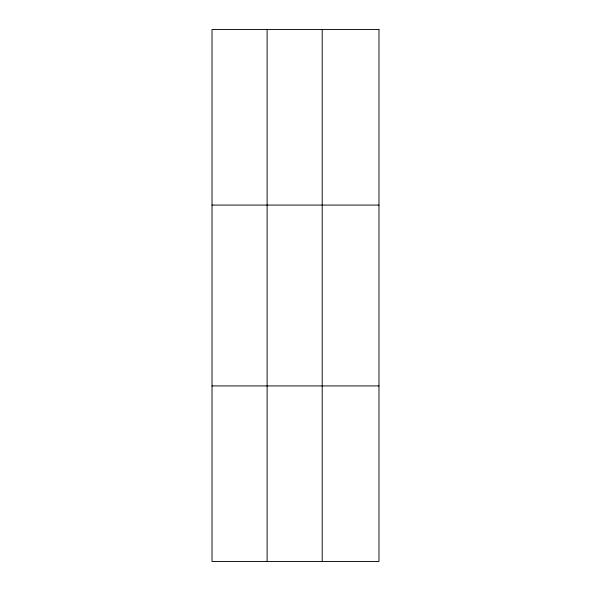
<?xml version="1.0" encoding="UTF-8"?>
<svg xmlns="http://www.w3.org/2000/svg" width="591" height="591" viewBox="0 0 591 591"><rect width="100%" height="100%" fill="white"/><g stroke="black" fill="none" stroke-linecap="round" stroke-linejoin="round"><path stroke-width="0.89" d="M267.117 561.45L267.117 29.55M322.213 561.45L322.213 29.55M212.021 205.077L378.979 205.077M212.021 385.923L378.979 385.923M378.979 29.55L378.979 561.45L212.021 561.45L212.021 29.55L378.979 29.55"/></g></svg>
